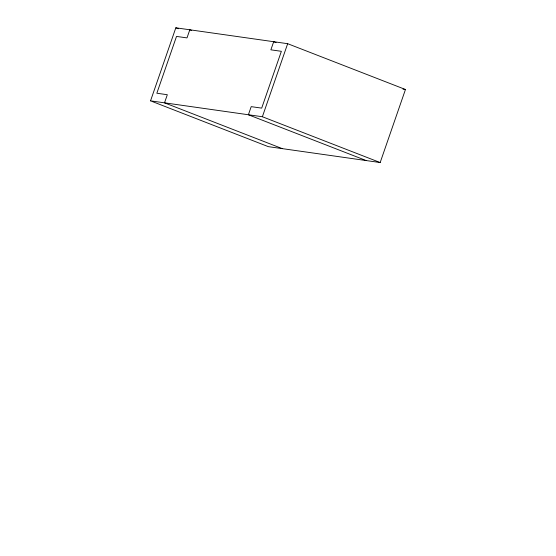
<?xml version="1.0" encoding="UTF-8"?>
<svg xmlns="http://www.w3.org/2000/svg" width="556" height="556" viewBox="0 0 556 556"><rect width="100%" height="100%" fill="white"/><g stroke="black" fill="none" stroke-linecap="round" stroke-linejoin="round"><path stroke-width="0.83" d="M150.537 100.844L175.828 27.8L287.667 43.695L405.463 89.495L380.172 162.547L268.333 146.652L150.537 100.844L262.376 116.739L380.172 162.547M262.376 116.739L287.667 43.695M402.996 89.148L405.463 89.495M276.11 42.652L273.691 41.707L270.876 49.825L281.364 51.312L261.688 108.128L251.201 106.641L248.393 114.758L366.189 160.559M191.424 30.413L189.811 29.788L186.997 37.905L176.516 36.411L156.841 93.227L167.321 94.722L164.513 102.832L282.309 148.64M175.828 27.8L178.247 28.738"/></g></svg>
